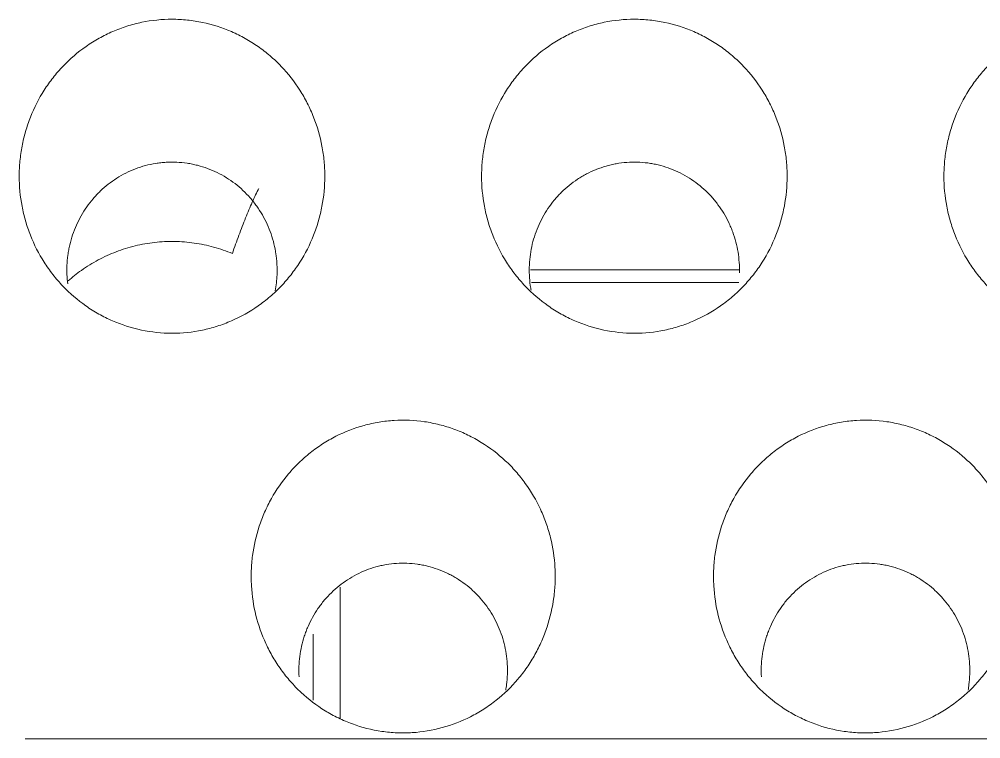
# Model space of a CAD drawing. Header units: millimetres. Extents: x 70151 to 230897, y 35202 to 113211.
# Drawn here: x 178365.62 to 178371.83, y 69179.68 to 69184.33 of the extents above; entities that cross this region are included whole.
import ezdxf

# ---------------------------------------------------------------- set-up
doc = ezdxf.new("R2010")
doc.units = ezdxf.units.MM
doc.header["$LTSCALE"] = 50
doc.layers.add('2-con', color=2, linetype='Continuous')
doc.layers.add('mark-B', color=2, linetype='Continuous', lineweight=20)

# ---------------------------------------------------------------- blocks, each defined once
blk = doc.blocks.new('무풍1WAY 대형')
at = {"layer": 'mark-B'}
for p, q in [((289.2596, -420.2368), (-384.8363, -420.2368)), ((287.224, -420.3703), (287.224, -421.2177)), ((287.3985, -420.487), (287.3985, -420.9128)), ((284.6492, -423.1851), (285.9873, -423.1851)), ((285.9949, -423.2677), (284.6446, -423.2677))]:
    blk.add_line(p, q, dxfattribs=at)
for points, knots in [([(284.81, -421.2256), (284.8062, -421.1602), (284.7964, -421.0964), (284.7653, -420.9718), (284.744, -420.9109), (284.7098, -420.8368), (284.7025, -420.8221), (284.6874, -420.7931), (284.6638, -420.7503), (284.6196, -420.6824), (284.5792, -420.6317), (284.547, -420.5951), (284.5359, -420.5831), (284.5131, -420.5596), (284.5014, -420.5481), (284.4413, -420.492), (284.3895, -420.4525), (284.3065, -420.4013), (284.2779, -420.3856), (284.2335, -420.3641), (284.2185, -420.3573), (284.1881, -420.3444), (284.1728, -420.3384), (284.0958, -420.3103), (284.0326, -420.2943), (283.9515, -420.2825), (283.9352, -420.2805), (283.9024, -420.2774), (283.8858, -420.2763), (283.8364, -420.2742), (283.8036, -420.2746), (283.7058, -420.2806), (283.6412, -420.2912), (283.5135, -420.3261), (283.4526, -420.3497), (283.3654, -420.3941), (283.337, -420.4104), (283.2955, -420.437), (283.2818, -420.4463), (283.2551, -420.4654), (283.242, -420.4753), (283.1781, -420.5261), (283.1314, -420.5714), (283.0681, -420.6461), (283.048, -420.6723), (283.0108, -420.726), (282.9765, -420.7812), (282.9476, -420.8392), (282.9215, -420.8986), (282.9098, -420.929), (282.8789, -421.0223), (282.8646, -421.0855), (282.8519, -421.1816), (282.8491, -421.2138), (282.8467, -421.2788), (282.847, -421.3117), (282.8525, -421.4091), (282.8621, -421.4729), (282.8855, -421.5671), (282.8948, -421.5983), (282.9111, -421.6446), (282.9169, -421.6599), (282.9292, -421.6901), (282.9356, -421.705), (282.9697, -421.7787), (283.0023, -421.8345), (283.0498, -421.9005), (283.0597, -421.9135), (283.0801, -421.9391), (283.0907, -421.9518), (283.1232, -421.9887), (283.1459, -422.012), (283.2172, -422.0785), (283.2688, -422.118), (283.3387, -422.1611), (283.353, -422.1694), (283.3819, -422.1852), (283.4257, -422.2078), (283.5008, -422.2395), (283.5631, -422.2587), (283.6108, -422.2708), (283.6268, -422.2744), (283.6592, -422.2808), (283.6755, -422.2837), (283.7571, -422.2955), (283.8223, -422.2982), (283.9203, -422.2922), (283.953, -422.2886), (284.0183, -422.2777), (284.0504, -422.2707), (284.1451, -422.2448), (284.206, -422.2213), (284.2793, -422.184), (284.2939, -422.1761), (284.3224, -422.1597), (284.3645, -422.1342), (284.4307, -422.0867), (284.4796, -422.0438), (284.5266, -421.9982), (284.5492, -421.9741), (284.6125, -421.8992), (284.6494, -421.8459), (284.689, -421.775), (284.6966, -421.7606), (284.7112, -421.7313), (284.7181, -421.7165), (284.7379, -421.6715), (284.7495, -421.6411), (284.7799, -421.5488), (284.7944, -421.4858), (284.8071, -421.3889), (284.8099, -421.3562), (284.8122, -421.2909), (284.8119, -421.2583), (284.81, -421.2256)], [0, 0, 0, 0, 0.03125, 0.03125, 0.0625, 0.0625, 0.070313, 0.070313, 0.078125, 0.09375, 0.109375, 0.109375, 0.117188, 0.117188, 0.125, 0.125, 0.15625, 0.15625, 0.171875, 0.171875, 0.179688, 0.179688, 0.1875, 0.1875, 0.21875, 0.21875, 0.226563, 0.226563, 0.234375, 0.234375, 0.25, 0.25, 0.28125, 0.28125, 0.3125, 0.3125, 0.328125, 0.328125, 0.335938, 0.335938, 0.34375, 0.34375, 0.375, 0.375, 0.390625, 0.390625, 0.40625, 0.421875, 0.421875, 0.4375, 0.4375, 0.46875, 0.46875, 0.484375, 0.484375, 0.5, 0.5, 0.53125, 0.53125, 0.546875, 0.546875, 0.554687, 0.554687, 0.5625, 0.5625, 0.59375, 0.59375, 0.601562, 0.601562, 0.609375, 0.609375, 0.625, 0.625, 0.65625, 0.65625, 0.664062, 0.664062, 0.671875, 0.6875, 0.703125, 0.703125, 0.710937, 0.710937, 0.71875, 0.71875, 0.75, 0.75, 0.765625, 0.765625, 0.78125, 0.78125, 0.8125, 0.8125, 0.820312, 0.820312, 0.828125, 0.84375, 0.859375, 0.859375, 0.875, 0.875, 0.90625, 0.90625, 0.914062, 0.914062, 0.921875, 0.921875, 0.9375, 0.9375, 0.96875, 0.96875, 0.984375, 0.984375, 1, 1, 1, 1]), ([(287.7976, -421.2256), (287.7938, -421.1602), (287.784, -421.0964), (287.7528, -420.9718), (287.7315, -420.9109), (287.6973, -420.8368), (287.6901, -420.8221), (287.6749, -420.7931), (287.6513, -420.7503), (287.6071, -420.6824), (287.5668, -420.6317), (287.5345, -420.5951), (287.5235, -420.5831), (287.5007, -420.5596), (287.4889, -420.5481), (287.4288, -420.492), (287.3771, -420.4525), (287.294, -420.4013), (287.2654, -420.3856), (287.2211, -420.3641), (287.206, -420.3573), (287.1756, -420.3444), (287.1603, -420.3384), (287.0833, -420.3103), (287.0201, -420.2943), (286.9391, -420.2825), (286.9228, -420.2805), (286.8899, -420.2774), (286.8734, -420.2763), (286.8239, -420.2742), (286.7911, -420.2746), (286.6933, -420.2806), (286.6288, -420.2912), (286.5011, -420.3261), (286.4401, -420.3497), (286.3529, -420.3941), (286.3245, -420.4104), (286.283, -420.437), (286.2693, -420.4463), (286.2426, -420.4654), (286.2296, -420.4753), (286.1656, -420.5261), (286.119, -420.5714), (286.0556, -420.6461), (286.0355, -420.6723), (285.9984, -420.726), (285.964, -420.7812), (285.9351, -420.8392), (285.909, -420.8986), (285.8973, -420.929), (285.8665, -421.0223), (285.8521, -421.0855), (285.8394, -421.1816), (285.8367, -421.2138), (285.8342, -421.2788), (285.8345, -421.3117), (285.84, -421.4091), (285.8497, -421.4729), (285.8731, -421.5671), (285.8824, -421.5983), (285.8986, -421.6446), (285.9044, -421.6599), (285.9167, -421.6901), (285.9232, -421.705), (285.9572, -421.7787), (285.9898, -421.8345), (286.0374, -421.9005), (286.0472, -421.9135), (286.0676, -421.9391), (286.0782, -421.9518), (286.1107, -421.9887), (286.1335, -422.012), (286.2047, -422.0785), (286.2564, -422.118), (286.3263, -422.1611), (286.3406, -422.1694), (286.3695, -422.1852), (286.4132, -422.2078), (286.4883, -422.2395), (286.5507, -422.2587), (286.5983, -422.2708), (286.6144, -422.2744), (286.6467, -422.2808), (286.6631, -422.2837), (286.7446, -422.2955), (286.8099, -422.2982), (286.9079, -422.2922), (286.9405, -422.2886), (287.0059, -422.2777), (287.038, -422.2707), (287.1326, -422.2448), (287.1935, -422.2213), (287.2669, -422.184), (287.2815, -422.1761), (287.31, -422.1597), (287.352, -422.1342), (287.4182, -422.0867), (287.4672, -422.0438), (287.5142, -421.9982), (287.5367, -421.9741), (287.6001, -421.8992), (287.6369, -421.8459), (287.6766, -421.775), (287.6842, -421.7606), (287.6987, -421.7313), (287.7057, -421.7165), (287.7254, -421.6715), (287.737, -421.6411), (287.7675, -421.5488), (287.7819, -421.4858), (287.7947, -421.3889), (287.7974, -421.3562), (287.7998, -421.2909), (287.7995, -421.2583), (287.7976, -421.2256)], [0, 0, 0, 0, 0.03125, 0.03125, 0.0625, 0.0625, 0.070312, 0.070312, 0.078125, 0.09375, 0.109375, 0.109375, 0.117187, 0.117187, 0.125, 0.125, 0.15625, 0.15625, 0.171875, 0.171875, 0.179687, 0.179687, 0.1875, 0.1875, 0.21875, 0.21875, 0.226562, 0.226562, 0.234375, 0.234375, 0.25, 0.25, 0.28125, 0.28125, 0.3125, 0.3125, 0.328125, 0.328125, 0.335937, 0.335937, 0.34375, 0.34375, 0.375, 0.375, 0.390625, 0.390625, 0.40625, 0.421875, 0.421875, 0.4375, 0.4375, 0.46875, 0.46875, 0.484375, 0.484375, 0.5, 0.5, 0.53125, 0.53125, 0.546875, 0.546875, 0.554687, 0.554687, 0.5625, 0.5625, 0.59375, 0.59375, 0.601562, 0.601562, 0.609375, 0.609375, 0.625, 0.625, 0.65625, 0.65625, 0.664062, 0.664062, 0.671875, 0.6875, 0.703125, 0.703125, 0.710937, 0.710937, 0.71875, 0.71875, 0.75, 0.75, 0.765625, 0.765625, 0.78125, 0.78125, 0.8125, 0.8125, 0.820312, 0.820312, 0.828125, 0.84375, 0.859375, 0.859375, 0.875, 0.875, 0.90625, 0.90625, 0.914062, 0.914062, 0.921875, 0.921875, 0.9375, 0.9375, 0.96875, 0.96875, 0.984375, 0.984375, 1, 1, 1, 1]), ([(284.5023, -420.6368), (284.5049, -420.6816), (284.5016, -420.7702), (284.4823, -420.8565), (284.4649, -420.9097), (284.4611, -420.9203), (284.4532, -420.9412), (284.4405, -420.9723), (284.4159, -421.0221), (284.3926, -421.0599), (284.3737, -421.0874), (284.3671, -421.0965), (284.3535, -421.1143), (284.3465, -421.1232), (284.3102, -421.1663), (284.2783, -421.1974), (284.2261, -421.2392), (284.208, -421.2523), (284.1703, -421.2768), (284.1506, -421.2882), (284.0906, -421.3191), (284.049, -421.3354), (283.9949, -421.3504), (283.984, -421.3532), (283.9619, -421.3581), (283.9508, -421.3603), (283.9173, -421.366), (283.8949, -421.3687), (283.8278, -421.3731), (283.7829, -421.3715), (283.7268, -421.3636), (283.7156, -421.3617), (283.6934, -421.3574), (283.6604, -421.3501), (283.6068, -421.3338), (283.5654, -421.3165), (283.5349, -421.3019), (283.5248, -421.2968), (283.5049, -421.286), (283.4951, -421.2804), (283.4472, -421.2511), (283.4116, -421.2241), (283.3705, -421.1861), (283.3624, -421.1782), (283.3466, -421.1621), (283.3389, -421.1538), (283.3166, -421.1286), (283.3026, -421.1112), (283.2633, -421.0571), (283.2407, -421.0187), (283.2027, -420.9371), (283.1878, -420.8952), (283.1716, -420.8306), (283.1671, -420.8088), (283.1603, -420.7647), (283.158, -420.7423), (283.154, -420.6755), (283.1556, -420.6312), (283.1628, -420.5752), (283.1646, -420.5633), (283.1667, -420.5514)], [0, 0, 0, 0, 0.057902, 0.115804, 0.115804, 0.13028, 0.13028, 0.144755, 0.173707, 0.202658, 0.202658, 0.217133, 0.217133, 0.231609, 0.231609, 0.289511, 0.289511, 0.318462, 0.318462, 0.347413, 0.347413, 0.405315, 0.405315, 0.419791, 0.419791, 0.434266, 0.434266, 0.463218, 0.463218, 0.52112, 0.52112, 0.535595, 0.535595, 0.550071, 0.579022, 0.607973, 0.607973, 0.622449, 0.622449, 0.636924, 0.636924, 0.694826, 0.694826, 0.709302, 0.709302, 0.723777, 0.723777, 0.752728, 0.752728, 0.810631, 0.810631, 0.868533, 0.868533, 0.897484, 0.897484, 0.926435, 0.926435, 0.984337, 0.984337, 1, 1, 1, 1]), ([(287.4899, -420.6368), (287.4925, -420.6816), (287.4892, -420.7702), (287.4698, -420.8565), (287.4524, -420.9097), (287.4487, -420.9203), (287.4407, -420.9412), (287.4281, -420.9723), (287.4035, -421.0221), (287.3801, -421.0599), (287.3612, -421.0874), (287.3547, -421.0965), (287.3411, -421.1143), (287.334, -421.1232), (287.2978, -421.1663), (287.2659, -421.1974), (287.2137, -421.2392), (287.1956, -421.2523), (287.1578, -421.2768), (287.1381, -421.2882), (287.0781, -421.3191), (287.0365, -421.3354), (286.9824, -421.3504), (286.9715, -421.3532), (286.9495, -421.3581), (286.9383, -421.3603), (286.9048, -421.366), (286.8824, -421.3687), (286.8153, -421.3731), (286.7705, -421.3715), (286.7143, -421.3636), (286.7031, -421.3617), (286.681, -421.3574), (286.648, -421.3501), (286.5944, -421.3338), (286.5529, -421.3165), (286.5224, -421.3019), (286.5123, -421.2968), (286.4924, -421.286), (286.4827, -421.2804), (286.4347, -421.2511), (286.3991, -421.2241), (286.358, -421.1861), (286.3499, -421.1782), (286.3342, -421.1621), (286.3265, -421.1538), (286.3041, -421.1286), (286.2901, -421.1112), (286.2509, -421.0571), (286.2283, -421.0187), (286.1902, -420.9371), (286.1754, -420.8952), (286.1591, -420.8306), (286.1547, -420.8088), (286.1479, -420.7647), (286.1455, -420.7423), (286.1416, -420.6755), (286.1431, -420.6312), (286.1503, -420.5752), (286.1521, -420.5633), (286.1543, -420.5514)], [0, 0, 0, 0, 0.057902, 0.115804, 0.115804, 0.13028, 0.13028, 0.144755, 0.173707, 0.202658, 0.202658, 0.217133, 0.217133, 0.231609, 0.231609, 0.289511, 0.289511, 0.318462, 0.318462, 0.347413, 0.347413, 0.405315, 0.405315, 0.419791, 0.419791, 0.434266, 0.434266, 0.463218, 0.463218, 0.52112, 0.52112, 0.535595, 0.535595, 0.550071, 0.579022, 0.607973, 0.607973, 0.622449, 0.622449, 0.636924, 0.636924, 0.694826, 0.694826, 0.709302, 0.709302, 0.723777, 0.723777, 0.752728, 0.752728, 0.810631, 0.810631, 0.868533, 0.868533, 0.897484, 0.897484, 0.926435, 0.926435, 0.984337, 0.984337, 1, 1, 1, 1]), ([(282.3357, -422.8577), (282.2691, -422.8577), (282.2038, -422.8646), (282.1074, -422.8846), (282.0756, -422.893), (282.0283, -422.908), (282.0126, -422.9135), (281.9816, -422.9251), (281.9663, -422.9313), (281.8909, -422.9641), (281.8338, -422.9961), (281.753, -423.0527), (281.7267, -423.0731), (281.6769, -423.116), (281.6295, -423.1611), (281.5868, -423.2105), (281.5566, -423.2491), (281.5468, -423.2622), (281.5279, -423.289), (281.5186, -423.3027), (281.4744, -423.3721), (281.445, -423.4301), (281.4091, -423.5209), (281.3985, -423.5517), (281.3849, -423.5989), (281.3807, -423.6149), (281.3731, -423.6468), (281.3696, -423.6627), (281.3545, -423.7428), (281.3484, -423.8074), (281.3484, -423.8887), (281.3488, -423.905), (281.3503, -423.9377), (281.3515, -423.9541), (281.3561, -424.0031), (281.3607, -424.0353), (281.3789, -424.131), (281.3969, -424.1934), (281.4329, -424.2846), (281.4465, -424.3147), (281.4763, -424.373), (281.4925, -424.4013), (281.5449, -424.4835), (281.585, -424.5349), (281.6419, -424.5946), (281.6536, -424.6062), (281.6774, -424.6289), (281.7139, -424.6619), (281.7783, -424.7119), (281.8337, -424.7468), (281.8767, -424.7709), (281.8913, -424.7786), (281.9209, -424.7934), (281.936, -424.8004), (282.0117, -424.8333), (282.0741, -424.8531), (282.1705, -424.8733), (282.2031, -424.8785), (282.2693, -424.8853), (282.3023, -424.887), (282.4009, -424.8871), (282.4661, -424.8805), (282.5472, -424.8637), (282.5634, -424.8599), (282.5955, -424.8515), (282.643, -424.8377), (282.7198, -424.8089), (282.7786, -424.7799), (282.8361, -424.7478), (282.8643, -424.7301), (282.9452, -424.6735), (282.9947, -424.6309), (283.0513, -424.5717), (283.0623, -424.5596), (283.0839, -424.5347), (283.0944, -424.522), (283.1249, -424.4831), (283.1438, -424.4564), (283.1963, -424.374), (283.226, -424.316), (283.2562, -424.2397), (283.2619, -424.2242), (283.2725, -424.1932), (283.2872, -424.1465), (283.3061, -424.0675), (283.3152, -424.0032), (283.3198, -423.9545), (283.321, -423.9382), (283.3225, -423.9055), (283.3229, -423.8891), (283.3229, -423.8072), (283.3168, -423.7426), (283.2987, -423.6469), (283.2912, -423.6152), (283.2776, -423.5681), (283.2726, -423.5524), (283.262, -423.5213), (283.2564, -423.5059), (283.2264, -423.43), (283.1969, -423.3721), (283.1444, -423.2896), (283.1255, -423.2629), (283.0849, -423.2108), (283.0634, -423.186), (282.9958, -423.1151), (282.9465, -423.0725), (282.8792, -423.0252), (282.8655, -423.0161), (282.8375, -422.9984), (282.8232, -422.99), (282.7801, -422.9658), (282.7508, -422.9512), (282.6608, -422.912), (282.5982, -422.8919), (282.4681, -422.8646), (282.4022, -422.8577), (282.3357, -422.8577)], [0, 0, 0, 0, 0.03125, 0.03125, 0.046875, 0.046875, 0.054688, 0.054688, 0.0625, 0.0625, 0.09375, 0.09375, 0.109375, 0.109375, 0.125, 0.140625, 0.140625, 0.148438, 0.148438, 0.15625, 0.15625, 0.1875, 0.1875, 0.203125, 0.203125, 0.210938, 0.210938, 0.21875, 0.21875, 0.25, 0.25, 0.257813, 0.257813, 0.265625, 0.265625, 0.28125, 0.28125, 0.3125, 0.3125, 0.328125, 0.328125, 0.34375, 0.34375, 0.375, 0.375, 0.382813, 0.382813, 0.390625, 0.40625, 0.421875, 0.421875, 0.429688, 0.429688, 0.4375, 0.4375, 0.46875, 0.46875, 0.484375, 0.484375, 0.5, 0.5, 0.53125, 0.53125, 0.539063, 0.539063, 0.546875, 0.5625, 0.578125, 0.578125, 0.59375, 0.59375, 0.625, 0.625, 0.632813, 0.632813, 0.640625, 0.640625, 0.65625, 0.65625, 0.6875, 0.6875, 0.695313, 0.695313, 0.703125, 0.71875, 0.734375, 0.734375, 0.742188, 0.742188, 0.75, 0.75, 0.78125, 0.78125, 0.796875, 0.796875, 0.804688, 0.804688, 0.8125, 0.8125, 0.84375, 0.84375, 0.859375, 0.859375, 0.875, 0.875, 0.90625, 0.90625, 0.914063, 0.914063, 0.921875, 0.921875, 0.9375, 0.9375, 0.96875, 0.96875, 1, 1, 1, 1]), ([(285.3232, -422.8577), (285.2567, -422.8577), (285.1913, -422.8646), (285.095, -422.8846), (285.0632, -422.893), (285.0159, -422.908), (285.0001, -422.9135), (284.9691, -422.9251), (284.9539, -422.9313), (284.8785, -422.9641), (284.8214, -422.9961), (284.7405, -423.0527), (284.7143, -423.0731), (284.6645, -423.116), (284.6171, -423.1611), (284.5744, -423.2105), (284.5442, -423.2491), (284.5344, -423.2622), (284.5154, -423.289), (284.5062, -423.3027), (284.462, -423.3721), (284.4325, -423.4301), (284.3966, -423.5209), (284.3861, -423.5517), (284.3724, -423.5989), (284.3682, -423.6149), (284.3606, -423.6468), (284.3572, -423.6627), (284.342, -423.7428), (284.336, -423.8074), (284.336, -423.8887), (284.3364, -423.905), (284.3379, -423.9377), (284.339, -423.9541), (284.3437, -424.0031), (284.3483, -424.0353), (284.3665, -424.131), (284.3844, -424.1934), (284.4205, -424.2846), (284.4341, -424.3147), (284.4638, -424.373), (284.48, -424.4013), (284.5324, -424.4835), (284.5725, -424.5349), (284.6294, -424.5946), (284.6412, -424.6062), (284.665, -424.6289), (284.7015, -424.6619), (284.7659, -424.7119), (284.8212, -424.7468), (284.8642, -424.7709), (284.8788, -424.7786), (284.9085, -424.7934), (284.9235, -424.8004), (284.9992, -424.8333), (285.0616, -424.8531), (285.158, -424.8733), (285.1906, -424.8785), (285.2568, -424.8853), (285.2898, -424.887), (285.3884, -424.8871), (285.4537, -424.8805), (285.5347, -424.8637), (285.551, -424.8599), (285.583, -424.8515), (285.6306, -424.8377), (285.7073, -424.8089), (285.7661, -424.7799), (285.8236, -424.7478), (285.8518, -424.7301), (285.9328, -424.6735), (285.9823, -424.6309), (286.0388, -424.5717), (286.0499, -424.5596), (286.0714, -424.5347), (286.0819, -424.522), (286.1124, -424.4831), (286.1313, -424.4564), (286.1839, -424.374), (286.2135, -424.316), (286.2437, -424.2397), (286.2494, -424.2242), (286.26, -424.1932), (286.2748, -424.1465), (286.2936, -424.0675), (286.3028, -424.0032), (286.3074, -423.9545), (286.3085, -423.9382), (286.3101, -423.9055), (286.3105, -423.8891), (286.3105, -423.8072), (286.3044, -423.7426), (286.2863, -423.6469), (286.2787, -423.6152), (286.2651, -423.5681), (286.2602, -423.5524), (286.2496, -423.5213), (286.2439, -423.5059), (286.2139, -423.43), (286.1844, -423.3721), (286.132, -423.2896), (286.1131, -423.2629), (286.0724, -423.2108), (286.0509, -423.186), (285.9834, -423.1151), (285.934, -423.0725), (285.8668, -423.0252), (285.853, -423.0161), (285.825, -422.9984), (285.8108, -422.99), (285.7677, -422.9658), (285.7383, -422.9512), (285.6483, -422.912), (285.5858, -422.8919), (285.4556, -422.8646), (285.3898, -422.8577), (285.3232, -422.8577)], [0, 0, 0, 0, 0.03125, 0.03125, 0.046875, 0.046875, 0.054688, 0.054688, 0.0625, 0.0625, 0.09375, 0.09375, 0.109375, 0.109375, 0.125, 0.140625, 0.140625, 0.148438, 0.148438, 0.15625, 0.15625, 0.1875, 0.1875, 0.203125, 0.203125, 0.210938, 0.210938, 0.21875, 0.21875, 0.25, 0.25, 0.257813, 0.257813, 0.265625, 0.265625, 0.28125, 0.28125, 0.3125, 0.3125, 0.328125, 0.328125, 0.34375, 0.34375, 0.375, 0.375, 0.382813, 0.382813, 0.390625, 0.40625, 0.421875, 0.421875, 0.429688, 0.429688, 0.4375, 0.4375, 0.46875, 0.46875, 0.484375, 0.484375, 0.5, 0.5, 0.53125, 0.53125, 0.539063, 0.539063, 0.546875, 0.5625, 0.578125, 0.578125, 0.59375, 0.59375, 0.625, 0.625, 0.632813, 0.632813, 0.640625, 0.640625, 0.65625, 0.65625, 0.6875, 0.6875, 0.695313, 0.695313, 0.703125, 0.71875, 0.734375, 0.734375, 0.742188, 0.742188, 0.75, 0.75, 0.78125, 0.78125, 0.796875, 0.796875, 0.804687, 0.804687, 0.8125, 0.8125, 0.84375, 0.84375, 0.859375, 0.859375, 0.875, 0.875, 0.90625, 0.90625, 0.914062, 0.914062, 0.921875, 0.921875, 0.9375, 0.9375, 0.96875, 0.96875, 1, 1, 1, 1]), ([(288.3108, -422.8577), (288.2442, -422.8577), (288.1789, -422.8646), (288.0825, -422.8846), (288.0507, -422.893), (288.0034, -422.908), (287.9877, -422.9135), (287.9567, -422.9251), (287.9414, -422.9313), (287.866, -422.9641), (287.8089, -422.9961), (287.7281, -423.0527), (287.7018, -423.0731), (287.652, -423.116), (287.6046, -423.1611), (287.5619, -423.2105), (287.5317, -423.2491), (287.5219, -423.2622), (287.503, -423.289), (287.4937, -423.3027), (287.4495, -423.3721), (287.42, -423.4301), (287.3842, -423.5209), (287.3736, -423.5517), (287.36, -423.5989), (287.3558, -423.6149), (287.3482, -423.6468), (287.3447, -423.6627), (287.3296, -423.7428), (287.3235, -423.8074), (287.3235, -423.8887), (287.3239, -423.905), (287.3254, -423.9377), (287.3266, -423.9541), (287.3312, -424.0031), (287.3358, -424.0353), (287.354, -424.131), (287.372, -424.1934), (287.408, -424.2846), (287.4216, -424.3147), (287.4514, -424.373), (287.4676, -424.4013), (287.52, -424.4835), (287.5601, -424.5349), (287.617, -424.5946), (287.6287, -424.6062), (287.6525, -424.6289), (287.689, -424.6619), (287.7534, -424.7119), (287.8088, -424.7468), (287.8518, -424.7709), (287.8664, -424.7786), (287.896, -424.7934), (287.9111, -424.8004), (287.9868, -424.8333), (288.0492, -424.8531), (288.1456, -424.8733), (288.1782, -424.8785), (288.2444, -424.8853), (288.2774, -424.887), (288.3759, -424.8871), (288.4412, -424.8805), (288.5223, -424.8637), (288.5385, -424.8599), (288.5706, -424.8515), (288.6181, -424.8377), (288.6949, -424.8089), (288.7537, -424.7799), (288.8112, -424.7478), (288.8394, -424.7301), (288.9203, -424.6735), (288.9698, -424.6309), (289.0264, -424.5717), (289.0374, -424.5596), (289.059, -424.5347), (289.0695, -424.522), (289.1, -424.4831), (289.1189, -424.4564), (289.1714, -424.374), (289.2011, -424.316), (289.2313, -424.2397), (289.237, -424.2242), (289.2476, -424.1932), (289.2623, -424.1465), (289.2812, -424.0675), (289.2903, -424.0032), (289.2949, -423.9545), (289.2961, -423.9382), (289.2976, -423.9055), (289.298, -423.8891), (289.298, -423.8072), (289.2919, -423.7426), (289.2738, -423.6469), (289.2663, -423.6152), (289.2527, -423.5681), (289.2477, -423.5524), (289.2371, -423.5213), (289.2315, -423.5059), (289.2015, -423.43), (289.172, -423.3721), (289.1195, -423.2896), (289.1006, -423.2629), (289.0599, -423.2108), (289.0385, -423.186), (288.9709, -423.1151), (288.9216, -423.0725), (288.8543, -423.0252), (288.8406, -423.0161), (288.8126, -422.9984), (288.7983, -422.99), (288.7552, -422.9658), (288.7259, -422.9512), (288.6359, -422.912), (288.5733, -422.8919), (288.4432, -422.8646), (288.3773, -422.8577), (288.3108, -422.8577)], [0, 0, 0, 0, 0.03125, 0.03125, 0.046875, 0.046875, 0.054687, 0.054687, 0.0625, 0.0625, 0.09375, 0.09375, 0.109375, 0.109375, 0.125, 0.140625, 0.140625, 0.148437, 0.148437, 0.15625, 0.15625, 0.1875, 0.1875, 0.203125, 0.203125, 0.210937, 0.210937, 0.21875, 0.21875, 0.25, 0.25, 0.257812, 0.257812, 0.265625, 0.265625, 0.28125, 0.28125, 0.3125, 0.3125, 0.328125, 0.328125, 0.34375, 0.34375, 0.375, 0.375, 0.382812, 0.382812, 0.390625, 0.40625, 0.421875, 0.421875, 0.429687, 0.429687, 0.4375, 0.4375, 0.46875, 0.46875, 0.484375, 0.484375, 0.5, 0.5, 0.53125, 0.53125, 0.539062, 0.539062, 0.546875, 0.5625, 0.578125, 0.578125, 0.59375, 0.59375, 0.625, 0.625, 0.632812, 0.632812, 0.640625, 0.640625, 0.65625, 0.65625, 0.6875, 0.6875, 0.695312, 0.695312, 0.703125, 0.71875, 0.734375, 0.734375, 0.742187, 0.742187, 0.75, 0.75, 0.78125, 0.78125, 0.796875, 0.796875, 0.804687, 0.804687, 0.8125, 0.8125, 0.84375, 0.84375, 0.859375, 0.859375, 0.875, 0.875, 0.90625, 0.90625, 0.914062, 0.914062, 0.921875, 0.921875, 0.9375, 0.9375, 0.96875, 0.96875, 1, 1, 1, 1]), ([(284.6442, -423.2486), (284.6431, -423.2938), (284.6495, -423.3828), (284.672, -423.469), (284.6913, -423.5219), (284.6955, -423.5325), (284.7042, -423.5533), (284.7181, -423.5841), (284.7446, -423.6333), (284.7695, -423.6705), (284.7895, -423.6976), (284.7964, -423.7065), (284.8108, -423.724), (284.8182, -423.7326), (284.8563, -423.7747), (284.8895, -423.8049), (284.9436, -423.845), (284.9624, -423.8575), (285.0013, -423.8808), (285.0216, -423.8915), (285.0831, -423.9203), (285.1256, -423.9352), (285.1807, -423.9483), (285.1918, -423.9506), (285.2142, -423.9548), (285.2255, -423.9566), (285.2594, -423.961), (285.282, -423.9628), (285.3498, -423.9647), (285.3948, -423.9614), (285.4511, -423.9514), (285.4623, -423.9491), (285.4844, -423.9439), (285.5173, -423.9353), (285.5707, -423.917), (285.6117, -423.8981), (285.6419, -423.8822), (285.6519, -423.8767), (285.6715, -423.8651), (285.6811, -423.8591), (285.7283, -423.8279), (285.7631, -423.7995), (285.8032, -423.7597), (285.811, -423.7516), (285.8263, -423.7348), (285.8338, -423.7262), (285.8554, -423.7001), (285.8688, -423.6821), (285.9065, -423.6263), (285.9279, -423.5869), (285.9634, -423.5035), (285.9768, -423.4607), (285.991, -423.3952), (285.9947, -423.3732), (286, -423.3285), (286.0017, -423.3059), (286.0033, -423.2385), (286.0003, -423.194), (285.9923, -423.1454), (285.9916, -423.141), (285.9908, -423.1366)], [0, 0, 0, 0, 0.05848, 0.116959, 0.116959, 0.131579, 0.131579, 0.146199, 0.175439, 0.204679, 0.204679, 0.219298, 0.219298, 0.233918, 0.233918, 0.292398, 0.292398, 0.321638, 0.321638, 0.350878, 0.350878, 0.409357, 0.409357, 0.423977, 0.423977, 0.438597, 0.438597, 0.467837, 0.467837, 0.526316, 0.526316, 0.540936, 0.540936, 0.555556, 0.584796, 0.614036, 0.614036, 0.628656, 0.628656, 0.643275, 0.643275, 0.701755, 0.701755, 0.716375, 0.716375, 0.730995, 0.730995, 0.760235, 0.760235, 0.818714, 0.818714, 0.877194, 0.877194, 0.906434, 0.906434, 0.935673, 0.935673, 0.994153, 0.994153, 1, 1, 1, 1]), ([(287.6443, -423.1311), (287.6377, -423.1655), (287.6337, -423.2001), (287.6313, -423.2573), (287.6313, -423.2797), (287.6331, -423.3134), (287.6339, -423.3247), (287.6361, -423.3472), (287.6375, -423.3583), (287.6456, -423.4138), (287.6561, -423.4571), (287.6781, -423.5206), (287.6865, -423.5416), (287.7053, -423.5828), (287.7259, -423.6228), (287.7564, -423.6701), (287.7767, -423.6971), (287.7907, -423.7149), (287.798, -423.7236), (287.8353, -423.7663), (287.8681, -423.7971), (287.9216, -423.8383), (287.9402, -423.8511), (287.9789, -423.8752), (287.9988, -423.8862), (288.0597, -423.9159), (288.102, -423.9316), (288.157, -423.9457), (288.1682, -423.9483), (288.1906, -423.9528), (288.2018, -423.9548), (288.2354, -423.9598), (288.2803, -423.9642), (288.3368, -423.9639), (288.3708, -423.9611), (288.3935, -423.9586), (288.4049, -423.9571), (288.461, -423.9481), (288.5045, -423.9363), (288.5678, -423.9122), (288.5885, -423.9031), (288.6293, -423.8826), (288.649, -423.8715), (288.7061, -423.8352), (288.7414, -423.8075), (288.7903, -423.7606), (288.806, -423.744), (288.8353, -423.7097), (288.8491, -423.692), (288.8876, -423.637), (288.9097, -423.598), (288.9282, -423.5566)], [0, 0, 0, 0, 0.052871, 0.052871, 0.086697, 0.086697, 0.10361, 0.10361, 0.120523, 0.120523, 0.188175, 0.188175, 0.222001, 0.222001, 0.255827, 0.289653, 0.306566, 0.306566, 0.323479, 0.323479, 0.391131, 0.391131, 0.424957, 0.424957, 0.458783, 0.458783, 0.526435, 0.526435, 0.543348, 0.543348, 0.560261, 0.560261, 0.594087, 0.627913, 0.644826, 0.644826, 0.661739, 0.661739, 0.729392, 0.729392, 0.763218, 0.763218, 0.797044, 0.797044, 0.864696, 0.864696, 0.898522, 0.898522, 0.932348, 0.932348, 1, 1, 1, 1]), ([(288.9818, -423.1962), (288.9547, -423.2201), (288.9262, -423.2427), (288.8789, -423.2762), (288.861, -423.2881), (288.8245, -423.3106), (288.8061, -423.3212), (288.7498, -423.3513), (288.7112, -423.369), (288.6319, -423.3994), (288.5911, -423.4122), (288.5072, -423.4326), (288.423, -423.4475), (288.338, -423.4516), (288.274, -423.4506), (288.2526, -423.4496), (288.2097, -423.4462), (288.1882, -423.4438), (288.1245, -423.4346), (288.0411, -423.417), (287.9606, -423.3891), (287.921, -423.3725)], [0, 0, 0, 0, 0.096453, 0.096453, 0.152925, 0.152925, 0.209397, 0.209397, 0.32234, 0.32234, 0.435283, 0.435283, 0.548227, 0.66117, 0.66117, 0.717642, 0.717642, 0.774113, 0.774113, 0.887057, 1, 1, 1, 1]), ([(288.9282, -423.5566), (288.9466, -423.5152), (288.9609, -423.4726), (288.9737, -423.4179), (288.976, -423.4069), (288.9801, -423.3847), (288.9819, -423.3735), (288.9865, -423.34), (288.9885, -423.3177), (288.991, -423.2561), (288.9894, -423.2168), (288.9846, -423.1776)], [0, 0, 0, 0, 0.347163, 0.347163, 0.433954, 0.433954, 0.520745, 0.520745, 0.694326, 0.694326, 1, 1, 1, 1]), ([(287.921, -423.3725), (287.9068, -423.4129), (287.8925, -423.4524), (287.8639, -423.5294), (287.8496, -423.5667), (287.8209, -423.6385), (287.8066, -423.6729), (287.7851, -423.7212), (287.7779, -423.7368), (287.7636, -423.7665), (287.7564, -423.7806), (287.7492, -423.7938)], [0, 0, 0, 0, 0.25, 0.25, 0.5, 0.5, 0.75, 0.75, 0.875, 0.875, 1, 1, 1, 1])]:
    blk.add_open_spline(points, degree=3, knots=knots, dxfattribs=at)
blk = doc.blocks.new('dpdjzjs')
at = {"layer": 'mark-B', "rotation": 180}
blk.add_blockref('무풍1WAY 대형', (178654.9147, 88751.491), dxfattribs=at)

msp = doc.modelspace()

# ---------------------------------------------------------------- block references
at = {"layer": '2-con'}
msp.add_blockref('dpdjzjs', (0, -19992.0434), dxfattribs=at)

doc.saveas('drawing.dxf')
